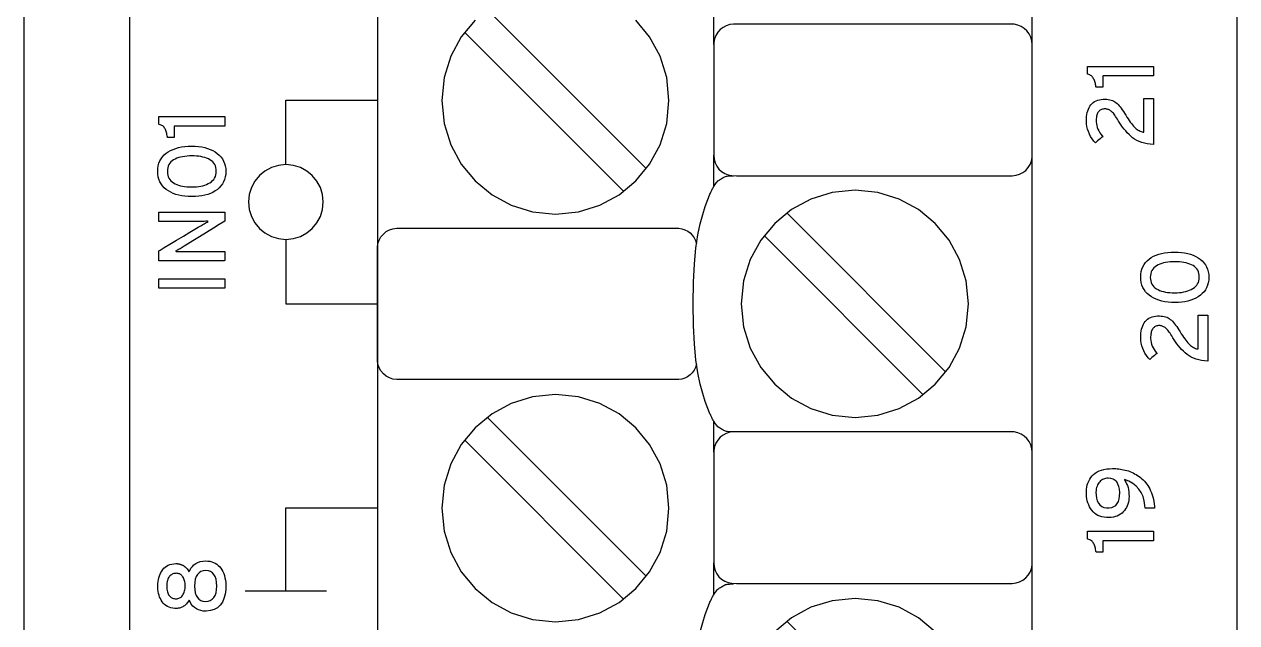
# Model space of a CAD drawing. Extents: x 1 to 47.7, y 0.2 to 33.3.
# Drawn here: x 31.778 to 33.563, y 9.066 to 9.947 of the extents above; entities that cross this region are included whole.
import ezdxf

# ---------------------------------------------------------------- set-up
doc = ezdxf.new("R2010")
doc.units = 0
doc.header["$MEASUREMENT"] = 0
doc.layers.add('4_0_____DWG', color=7, linetype='CONTINUOUS')

msp = doc.modelspace()

# ---------------------------------------------------------------- linework, layer by layer
at = {"layer": '4_0_____DWG'}
for points in [[(31.778, 7.7476), (31.778, 7.9361), (31.778, 8.1261), (31.778, 8.3175), (31.778, 8.5101), (31.778, 8.7039), (31.778, 8.8988), (31.778, 9.0946), (31.778, 9.2914), (31.778, 9.4889), (31.778, 9.6871), (31.778, 10.0852), (31.778, 10.4848), (31.778, 10.8852), (31.778, 11.2856), (31.778, 11.6853), (31.778, 12.0833)], [(31.9334, 7.6015), (31.9334, 8.123), (31.9334, 8.6445), (31.9334, 8.904), (31.9334, 9.1619), (31.9334, 9.4178), (31.9334, 9.6712), (31.9334, 9.9215), (31.9334, 10.0453), (31.9334, 10.1682), (31.9334, 10.2901), (31.9334, 10.4109), (31.9334, 10.5305), (31.9334, 10.6489), (31.9334, 10.7661), (31.9334, 10.8819), (31.9334, 10.9963), (31.9334, 11.1093), (31.9334, 11.2207), (31.9334, 11.3305), (31.9334, 11.4387), (31.9334, 11.5451), (31.9334, 11.6498), (31.9334, 11.7526)], [(33.5634, 11.7526), (33.5634, 11.6498), (33.5634, 11.5451), (33.5634, 11.4387), (33.5634, 11.3305), (33.5634, 11.2207), (33.5634, 11.1093), (33.5634, 10.9963), (33.5634, 10.8819), (33.5634, 10.7661), (33.5634, 10.6489), (33.5634, 10.5305), (33.5634, 10.4109), (33.5634, 10.2901), (33.5634, 10.1682), (33.5634, 10.0453), (33.5634, 9.9215), (33.5634, 9.6712), (33.5634, 9.4178), (33.5634, 9.1619), (33.5634, 8.904), (33.5634, 8.6445), (33.5634, 8.123), (33.5634, 7.6015)], [(33.2621, 9.0129), (33.2621, 9.1054), (33.2621, 9.2045), (33.2621, 9.3098), (33.2621, 9.421), (33.2621, 9.5374), (33.2621, 9.6588), (33.2621, 9.7846), (33.2621, 9.9145), (33.2621, 10.0479)], [(32.298, 10.0058), (32.298, 9.8666), (32.298, 9.7301), (32.298, 9.5967), (32.298, 9.4669), (32.298, 9.3411), (32.298, 9.2197), (32.298, 9.1032), (32.298, 8.9921)], [(32.694, 9.7343), (32.4597, 9.9685)], [(32.442, 9.953), (32.4215, 9.9282), (32.406, 9.8998), (32.3963, 9.8684), (32.3929, 9.8347), (32.3963, 9.8009), (32.406, 9.7695), (32.4215, 9.7411), (32.442, 9.7163), (32.4668, 9.6959), (32.4952, 9.6804), (32.5266, 9.6707), (32.5603, 9.6673), (32.594, 9.6707), (32.6254, 9.6804), (32.6538, 9.6959), (32.6785, 9.7163), (32.6989, 9.7411), (32.7143, 9.7695), (32.724, 9.8009), (32.7274, 9.8347), (32.724, 9.8684), (32.7143, 9.8998), (32.6989, 9.9282), (32.6785, 9.953)], [(32.7934, 9.9168), (32.7934, 9.9624)], [(32.6606, 9.7009), (32.4263, 9.9351)], [(32.1633, 9.7402), (32.1633, 9.8352), (32.298, 9.8352)], [(32.7934, 9.7084), (32.7934, 9.754)], [(32.8226, 9.3468), (32.8211, 9.3468), (32.8195, 9.3468), (32.8179, 9.3469), (32.8163, 9.347), (32.8148, 9.3471), (32.8133, 9.3472), (32.8119, 9.3475), (32.8107, 9.3478), (32.8096, 9.3482), (32.8083, 9.3488), (32.8071, 9.3495), (32.8058, 9.3502), (32.8045, 9.351), (32.8033, 9.3519), (32.802, 9.3527), (32.8007, 9.3535), (32.7995, 9.3543), (32.7983, 9.3556), (32.7973, 9.3569), (32.7963, 9.3581), (32.7953, 9.3594), (32.7945, 9.3607), (32.7937, 9.3619), (32.7929, 9.3631), (32.7922, 9.3643), (32.7915, 9.3656), (32.7909, 9.3667), (32.7904, 9.3678), (32.7898, 9.3689), (32.7893, 9.37), (32.7888, 9.3711), (32.7883, 9.3723), (32.7877, 9.3736), (32.7871, 9.3751), (32.7846, 9.3814), (32.7808, 9.3917), (32.777, 9.4035), (32.7733, 9.4173), (32.77, 9.4337), (32.7671, 9.4531), (32.7648, 9.4762), (32.7633, 9.5034), (32.7628, 9.5353), (32.7633, 9.5671), (32.7648, 9.5943), (32.7671, 9.6174), (32.77, 9.6369), (32.7733, 9.6532), (32.777, 9.667), (32.7808, 9.6788), (32.7846, 9.6891), (32.7871, 9.6954), (32.7877, 9.6969), (32.7883, 9.6983), (32.7888, 9.6995), (32.7893, 9.7006), (32.7898, 9.7016), (32.7904, 9.7027), (32.7909, 9.7038), (32.7915, 9.7049), (32.7922, 9.7062), (32.7929, 9.7074), (32.7937, 9.7086), (32.7945, 9.7099), (32.7953, 9.7111), (32.7963, 9.7124), (32.7973, 9.7137), (32.7983, 9.715), (32.7995, 9.7162), (32.8007, 9.717), (32.802, 9.7178), (32.8033, 9.7187), (32.8045, 9.7195), (32.8058, 9.7203), (32.8071, 9.7211), (32.8083, 9.7217), (32.8096, 9.7223), (32.8107, 9.7228), (32.8119, 9.7231), (32.8133, 9.7233), (32.8148, 9.7235), (32.8163, 9.7237), (32.8179, 9.7238), (32.8195, 9.7239), (32.8211, 9.7239), (32.8226, 9.7239)], [(33.135, 9.4349), (32.9007, 9.6692)], [(32.7679, 9.4462), (32.7664, 9.4418), (32.7643, 9.4377), (32.7616, 9.434), (32.7584, 9.4308), (32.7548, 9.4281), (32.7508, 9.426), (32.7464, 9.4246), (32.7418, 9.4239), (32.7343, 9.4238), (32.702, 9.4238), (32.648, 9.4238), (32.5803, 9.4238), (32.5073, 9.4238), (32.4373, 9.4238), (32.3785, 9.4238), (32.3391, 9.4238), (32.3264, 9.4238), (32.3208, 9.4245), (32.3156, 9.4262), (32.3109, 9.4289), (32.3068, 9.4323), (32.3033, 9.4365), (32.3006, 9.4412), (32.2988, 9.4465), (32.298, 9.4521), (32.298, 9.4571), (32.298, 9.4713), (32.298, 9.4936), (32.298, 9.5208), (32.298, 9.5496), (32.298, 9.5769), (32.298, 9.5992), (32.298, 9.6133), (32.298, 9.6183), (32.2988, 9.624), (32.3006, 9.6292), (32.3033, 9.634), (32.3068, 9.6381), (32.3109, 9.6416), (32.3156, 9.6442), (32.3208, 9.6459), (32.3264, 9.6466), (32.3391, 9.6466), (32.3785, 9.6466), (32.4373, 9.6466), (32.5073, 9.6466), (32.5803, 9.6466), (32.648, 9.6466), (32.702, 9.6466), (32.7343, 9.6466), (32.7418, 9.6466), (32.7464, 9.6458), (32.7508, 9.6444), (32.7549, 9.6423), (32.7585, 9.6396), (32.7617, 9.6363), (32.7644, 9.6326), (32.7665, 9.6285), (32.7679, 9.624)], [(32.1633, 9.6302), (32.1633, 9.5352), (32.298, 9.5352)], [(33.1016, 9.4015), (32.8673, 9.6358)], [(32.0733, 9.5582), (31.9761, 9.5582), (31.9761, 9.5723), (32.0733, 9.5723), (32.0733, 9.5582)], [(32.694, 9.1343), (32.4597, 9.3685)], [(32.7934, 9.3168), (32.7934, 9.3624)], [(32.6606, 9.1008), (32.4263, 9.3351)], [(32.1633, 9.1127), (32.1633, 9.2352), (32.298, 9.2352)], [(32.7934, 9.1084), (32.7934, 9.1539)], [(32.1033, 9.1127), (32.2233, 9.1127)], [(32.7733, 9.0525), (32.777, 9.0663), (32.7808, 9.0781), (32.7846, 9.0883), (32.7871, 9.0947), (32.7877, 9.0962), (32.7883, 9.0975), (32.7888, 9.0987), (32.7893, 9.0998), (32.7898, 9.1009), (32.7904, 9.1019), (32.7909, 9.103), (32.7915, 9.1042), (32.7922, 9.1054), (32.7929, 9.1067), (32.7937, 9.1079), (32.7945, 9.1091), (32.7953, 9.1104), (32.7963, 9.1116), (32.7973, 9.1129), (32.7983, 9.1142), (32.7995, 9.1154), (32.8007, 9.1162), (32.802, 9.1171), (32.8033, 9.1179), (32.8045, 9.1187), (32.8058, 9.1195), (32.8071, 9.1203), (32.8083, 9.121), (32.8096, 9.1216), (32.8107, 9.122), (32.8119, 9.1223), (32.8133, 9.1226), (32.8148, 9.1228), (32.8163, 9.1229), (32.8179, 9.1231), (32.8195, 9.1231), (32.8211, 9.1232), (32.8226, 9.1232)], [(33.1195, 9.0528), (33.0948, 9.0733), (33.0664, 9.0887), (33.035, 9.0984), (33.0013, 9.1018), (32.9676, 9.0984), (32.9362, 9.0887), (32.9078, 9.0733), (32.883, 9.0528)], [(33.135, 8.8342), (32.9007, 9.0684)]]:
    msp.add_lwpolyline(points, dxfattribs=at)
for points in [[(32.8226, 9.9468), (32.817, 9.9463), (32.8118, 9.9447), (32.8071, 9.9422), (32.8029, 9.9389), (32.7993, 9.935), (32.7965, 9.9303), (32.7945, 9.9252), (32.7935, 9.9197), (32.7934, 9.9152), (32.7934, 9.9034), (32.7934, 9.8828), (32.7934, 9.8567), (32.7934, 9.8282), (32.7934, 9.8005), (32.7934, 9.7768), (32.7934, 9.7602), (32.7934, 9.754), (32.7939, 9.7483), (32.7954, 9.7429), (32.7978, 9.738), (32.801, 9.7337), (32.8049, 9.7301), (32.8094, 9.7272), (32.8144, 9.7251), (32.8198, 9.7241), (32.8267, 9.7239), (32.8564, 9.7239), (32.9082, 9.7239), (32.974, 9.7239), (33.0458, 9.7239), (33.1156, 9.7239), (33.1754, 9.7239), (33.2172, 9.7239), (33.2329, 9.7239), (33.2384, 9.7245), (33.2436, 9.726), (33.2484, 9.7285), (33.2526, 9.7318), (33.2562, 9.7358), (33.259, 9.7404), (33.261, 9.7455), (33.262, 9.7511), (33.2621, 9.7556), (33.2621, 9.7674), (33.2621, 9.7879), (33.2621, 9.814), (33.2621, 9.8426), (33.2621, 9.8703), (33.2621, 9.894), (33.2621, 9.9106), (33.2621, 9.9168), (33.2616, 9.9225), (33.2601, 9.9278), (33.2577, 9.9327), (33.2545, 9.937), (33.2506, 9.9407), (33.2461, 9.9436), (33.2411, 9.9456), (33.2357, 9.9467), (33.2288, 9.9468), (33.1991, 9.9468), (33.1473, 9.9468), (33.0815, 9.9468), (33.0097, 9.9468), (32.9399, 9.9468), (32.8801, 9.9468), (32.8383, 9.9468)], [(33.4407, 9.8707), (33.4379, 9.8707), (33.4303, 9.8707), (33.4194, 9.8707), (33.4067, 9.8707), (33.3937, 9.8707), (33.3817, 9.8707), (33.3723, 9.8707), (33.3669, 9.8707), (33.3662, 9.8705), (33.3662, 9.8693), (33.3662, 9.8672), (33.3662, 9.8645), (33.3662, 9.8616), (33.3662, 9.8588), (33.3662, 9.8563), (33.3662, 9.8546), (33.3662, 9.854), (33.3658, 9.854), (33.3648, 9.854), (33.3633, 9.854), (33.3616, 9.854), (33.3599, 9.854), (33.3583, 9.854), (33.357, 9.854), (33.3563, 9.854), (33.3561, 9.8549), (33.3559, 9.8565), (33.3556, 9.8582), (33.3553, 9.8598), (33.3549, 9.8613), (33.3545, 9.8627), (33.3539, 9.8641), (33.3534, 9.8655), (33.3527, 9.8667), (33.352, 9.8679), (33.3512, 9.869), (33.3503, 9.87), (33.3493, 9.8708), (33.3482, 9.8716), (33.347, 9.8722), (33.3457, 9.8728), (33.3443, 9.8732), (33.3435, 9.8735), (33.3435, 9.8743), (33.3435, 9.8758), (33.3435, 9.8776), (33.3435, 9.8796), (33.3435, 9.8815), (33.3435, 9.8832), (33.3435, 9.8844), (33.3435, 9.8848), (33.3473, 9.8848), (33.3572, 9.8848), (33.3713, 9.8848), (33.3879, 9.8848), (33.4049, 9.8848), (33.4205, 9.8848), (33.4327, 9.8848), (33.4398, 9.8848), (33.4407, 9.8847), (33.4407, 9.8836), (33.4407, 9.8818), (33.4407, 9.8796), (33.4407, 9.8771), (33.4407, 9.8747), (33.4407, 9.8727), (33.4407, 9.8712)], [(33.4407, 9.77), (33.4361, 9.7704), (33.4316, 9.771), (33.4275, 9.7719), (33.4235, 9.773), (33.4198, 9.7743), (33.4163, 9.7759), (33.4131, 9.7777), (33.4101, 9.7798), (33.4074, 9.7821), (33.4048, 9.7845), (33.4023, 9.7871), (33.3999, 9.7897), (33.3975, 9.7924), (33.3953, 9.7953), (33.3932, 9.7982), (33.3912, 9.8013), (33.3892, 9.8044), (33.3876, 9.8071), (33.3864, 9.8092), (33.3851, 9.811), (33.384, 9.8128), (33.3828, 9.8143), (33.3817, 9.8157), (33.3807, 9.8169), (33.3796, 9.818), (33.3787, 9.8189), (33.3777, 9.8196), (33.3767, 9.8202), (33.3757, 9.8207), (33.3747, 9.8212), (33.3737, 9.8215), (33.3726, 9.8218), (33.3716, 9.822), (33.3705, 9.8221), (33.3694, 9.8222), (33.3681, 9.8222), (33.3668, 9.822), (33.3656, 9.8218), (33.3645, 9.8214), (33.3634, 9.8209), (33.3624, 9.8204), (33.3615, 9.8197), (33.3607, 9.8189), (33.3599, 9.818), (33.3591, 9.817), (33.3585, 9.8158), (33.3579, 9.8144), (33.3575, 9.8129), (33.3571, 9.8113), (33.3568, 9.8095), (33.3566, 9.8076), (33.3565, 9.8056), (33.3565, 9.8032), (33.3568, 9.8003), (33.3573, 9.7976), (33.358, 9.7949), (33.359, 9.7922), (33.3602, 9.7897), (33.3617, 9.7872), (33.3634, 9.7848), (33.3653, 9.7824), (33.3661, 9.7813), (33.3653, 9.7807), (33.3639, 9.7796), (33.3622, 9.7782), (33.3604, 9.7767), (33.3585, 9.7752), (33.3569, 9.7739), (33.3557, 9.7729), (33.3552, 9.7724), (33.353, 9.7749), (33.3504, 9.7782), (33.3483, 9.7816), (33.3464, 9.7851), (33.3449, 9.7888), (33.3436, 9.7925), (33.3428, 9.7964), (33.3422, 9.8004), (33.342, 9.8046), (33.3421, 9.8079), (33.3423, 9.811), (33.3427, 9.814), (33.3433, 9.8168), (33.3441, 9.8195), (33.345, 9.822), (33.346, 9.8243), (33.3473, 9.8264), (33.3487, 9.8284), (33.3503, 9.8302), (33.3522, 9.8317), (33.3542, 9.8331), (33.3564, 9.8342), (33.3587, 9.8351), (33.3612, 9.8358), (33.364, 9.8363), (33.3668, 9.8365), (33.3696, 9.8366), (33.372, 9.8364), (33.3743, 9.8361), (33.3764, 9.8357), (33.3784, 9.8352), (33.3804, 9.8344), (33.3822, 9.8336), (33.3839, 9.8326), (33.3855, 9.8315), (33.3871, 9.8301), (33.3886, 9.8286), (33.3902, 9.8269), (33.3917, 9.8251), (33.3933, 9.8231), (33.3949, 9.8209), (33.3966, 9.8185), (33.3982, 9.816), (33.3999, 9.8132), (33.4017, 9.8103), (33.4034, 9.8076), (33.4051, 9.8051), (33.4067, 9.8028), (33.4083, 9.8007), (33.4098, 9.7987), (33.4113, 9.797), (33.4127, 9.7955), (33.414, 9.7942), (33.4154, 9.7931), (33.4168, 9.792), (33.4182, 9.7911), (33.4196, 9.7902), (33.4211, 9.7895), (33.4226, 9.7888), (33.4241, 9.7883), (33.4256, 9.7879), (33.4266, 9.7879), (33.4266, 9.7908), (33.4266, 9.7964), (33.4266, 9.8038), (33.4266, 9.8121), (33.4266, 9.8205), (33.4266, 9.8281), (33.4266, 9.8339), (33.4266, 9.8372), (33.4268, 9.8375), (33.4278, 9.8375), (33.4295, 9.8375), (33.4317, 9.8375), (33.4341, 9.8375), (33.4364, 9.8375), (33.4385, 9.8375), (33.44, 9.8375), (33.4407, 9.8375), (33.4407, 9.836), (33.4407, 9.8303), (33.4407, 9.8215), (33.4407, 9.8108), (33.4407, 9.7993), (33.4407, 9.7883), (33.4407, 9.7789), (33.4407, 9.7724)], [(32.0733, 9.7969), (32.0704, 9.7969), (32.0629, 9.7969), (32.052, 9.7969), (32.0393, 9.7969), (32.0263, 9.7969), (32.0143, 9.7969), (32.0049, 9.7969), (31.9995, 9.7969), (31.9988, 9.7967), (31.9988, 9.7955), (31.9988, 9.7934), (31.9988, 9.7907), (31.9988, 9.7878), (31.9988, 9.785), (31.9988, 9.7825), (31.9988, 9.7808), (31.9988, 9.7802), (31.9984, 9.7802), (31.9974, 9.7802), (31.9959, 9.7802), (31.9942, 9.7802), (31.9924, 9.7802), (31.9908, 9.7802), (31.9896, 9.7802), (31.9888, 9.7802), (31.9887, 9.7811), (31.9885, 9.7828), (31.9882, 9.7844), (31.9879, 9.786), (31.9875, 9.7875), (31.987, 9.7889), (31.9865, 9.7903), (31.9859, 9.7917), (31.9853, 9.793), (31.9846, 9.7941), (31.9838, 9.7952), (31.9829, 9.7962), (31.9819, 9.7971), (31.9808, 9.7978), (31.9796, 9.7985), (31.9783, 9.799), (31.9769, 9.7994), (31.9761, 9.7997), (31.9761, 9.8005), (31.9761, 9.802), (31.9761, 9.8038), (31.9761, 9.8058), (31.9761, 9.8077), (31.9761, 9.8094), (31.9761, 9.8106), (31.9761, 9.811), (31.9798, 9.811), (31.9897, 9.811), (32.0039, 9.811), (32.0204, 9.811), (32.0374, 9.811), (32.053, 9.811), (32.0653, 9.811), (32.0723, 9.811), (32.0733, 9.8109), (32.0733, 9.8098), (32.0733, 9.8081), (32.0733, 9.8058), (32.0733, 9.8033), (32.0733, 9.8009), (32.0733, 9.7989), (32.0733, 9.7974)], [(32.0245, 9.7673), (32.0297, 9.7672), (32.0346, 9.7668), (32.0393, 9.7662), (32.0437, 9.7653), (32.0479, 9.7641), (32.0518, 9.7627), (32.0556, 9.761), (32.059, 9.759), (32.0623, 9.7568), (32.0651, 9.7543), (32.0677, 9.7516), (32.0698, 9.7486), (32.0715, 9.7454), (32.0729, 9.7419), (32.0739, 9.7382), (32.0746, 9.7343), (32.0749, 9.7301), (32.0746, 9.7259), (32.074, 9.722), (32.0729, 9.7183), (32.0716, 9.7149), (32.0698, 9.7117), (32.0677, 9.7088), (32.0652, 9.7061), (32.0624, 9.7036), (32.0592, 9.7014), (32.0558, 9.6994), (32.0521, 9.6978), (32.0482, 9.6963), (32.044, 9.6952), (32.0396, 9.6942), (32.0349, 9.6936), (32.03, 9.6932), (32.0248, 9.6931), (32.0196, 9.6932), (32.0147, 9.6936), (32.01, 9.6943), (32.0056, 9.6952), (32.0014, 9.6964), (31.9974, 9.6978), (31.9937, 9.6995), (31.9902, 9.7015), (31.987, 9.7038), (31.9841, 9.7062), (31.9816, 9.709), (31.9795, 9.7119), (31.9777, 9.7151), (31.9764, 9.7186), (31.9754, 9.7223), (31.9748, 9.7262), (31.9746, 9.7303), (31.9748, 9.7345), (31.9754, 9.7385), (31.9764, 9.7422), (31.9778, 9.7456), (31.9795, 9.7488), (31.9816, 9.7518), (31.9841, 9.7545), (31.9869, 9.7569), (31.9901, 9.7591), (31.9935, 9.761), (31.9972, 9.7627), (32.0011, 9.7641), (32.0053, 9.7653), (32.0098, 9.7662), (32.0144, 9.7668), (32.0194, 9.7672)], [(32.0248, 9.7531), (32.0212, 9.753), (32.0177, 9.7528), (32.0144, 9.7524), (32.0112, 9.7519), (32.0082, 9.7513), (32.0054, 9.7505), (32.0027, 9.7495), (32.0001, 9.7484), (31.9978, 9.7472), (31.9957, 9.7457), (31.9938, 9.7441), (31.9923, 9.7422), (31.991, 9.7402), (31.99, 9.7379), (31.9893, 9.7355), (31.9888, 9.7329), (31.9887, 9.7301), (31.9888, 9.7273), (31.9893, 9.7247), (31.99, 9.7223), (31.991, 9.7201), (31.9922, 9.7181), (31.9938, 9.7163), (31.9956, 9.7147), (31.9976, 9.7132), (32, 9.712), (32.0025, 9.7108), (32.0051, 9.7099), (32.008, 9.7091), (32.0109, 9.7084), (32.0141, 9.7079), (32.0174, 9.7076), (32.0209, 9.7074), (32.0245, 9.7073), (32.0281, 9.7074), (32.0316, 9.7076), (32.0349, 9.708), (32.038, 9.7085), (32.041, 9.7092), (32.0438, 9.7101), (32.0465, 9.7111), (32.049, 9.7122), (32.0514, 9.7135), (32.0535, 9.7149), (32.0554, 9.7166), (32.057, 9.7184), (32.0583, 9.7204), (32.0594, 9.7226), (32.0601, 9.725), (32.0606, 9.7276), (32.0608, 9.7303), (32.0606, 9.7331), (32.0601, 9.7358), (32.0594, 9.7382), (32.0584, 9.7404), (32.0571, 9.7424), (32.0555, 9.7443), (32.0536, 9.7459), (32.0515, 9.7473), (32.0491, 9.7486), (32.0466, 9.7496), (32.044, 9.7505), (32.0412, 9.7513), (32.0382, 9.752), (32.0351, 9.7525), (32.0318, 9.7528), (32.0284, 9.753)], [(32.2183, 9.6852), (32.2172, 9.6963), (32.214, 9.7066), (32.2089, 9.7159), (32.2022, 9.7241), (32.1941, 9.7308), (32.1847, 9.7359), (32.1744, 9.7391), (32.1633, 9.7402), (32.1522, 9.7391), (32.1419, 9.7359), (32.1325, 9.7308), (32.1244, 9.7241), (32.1177, 9.7159), (32.1126, 9.7066), (32.1094, 9.6963), (32.1083, 9.6852), (32.1094, 9.6741), (32.1126, 9.6638), (32.1177, 9.6545), (32.1244, 9.6463), (32.1325, 9.6396), (32.1419, 9.6345), (32.1522, 9.6313), (32.1633, 9.6302), (32.1744, 9.6313), (32.1847, 9.6345), (32.1941, 9.6396), (32.2022, 9.6463), (32.2089, 9.6545), (32.214, 9.6638), (32.2172, 9.6741)], [(33.0013, 9.3679), (33.035, 9.3713), (33.0664, 9.3811), (33.0948, 9.3965), (33.1195, 9.4169), (33.1399, 9.4417), (33.1553, 9.4702), (33.165, 9.5016), (33.1684, 9.5353), (33.165, 9.569), (33.1553, 9.6004), (33.1399, 9.6288), (33.1195, 9.6536), (33.0948, 9.674), (33.0664, 9.6895), (33.035, 9.6992), (33.0013, 9.7026), (32.9676, 9.6992), (32.9362, 9.6895), (32.9078, 9.674), (32.883, 9.6536), (32.8625, 9.6288), (32.847, 9.6004), (32.8373, 9.569), (32.8339, 9.5353), (32.8373, 9.5016), (32.847, 9.4702), (32.8625, 9.4417), (32.883, 9.4169), (32.9078, 9.3965), (32.9362, 9.3811), (32.9676, 9.3713)], [(32.0733, 9.6569), (32.0711, 9.6556), (32.0651, 9.6519), (32.0566, 9.6466), (32.0466, 9.6405), (32.0361, 9.634), (32.0264, 9.6281), (32.0185, 9.6232), (32.0135, 9.6201), (32.0119, 9.6191), (32.0104, 9.6182), (32.0089, 9.6173), (32.0075, 9.6165), (32.0061, 9.6157), (32.0047, 9.6149), (32.0034, 9.6141), (32.0021, 9.6134), (32.0009, 9.6127), (32.0017, 9.6124), (32.004, 9.6124), (32.0065, 9.6124), (32.0089, 9.6124), (32.0115, 9.6124), (32.0141, 9.6124), (32.0169, 9.6124), (32.0196, 9.6125), (32.0225, 9.6125), (32.0243, 9.6125), (32.0288, 9.6125), (32.0356, 9.6125), (32.0438, 9.6125), (32.0524, 9.6125), (32.0606, 9.6125), (32.0674, 9.6125), (32.0719, 9.6125), (32.0733, 9.6125), (32.0733, 9.6119), (32.0733, 9.6104), (32.0733, 9.6084), (32.0733, 9.6062), (32.0733, 9.6038), (32.0733, 9.6017), (32.0733, 9.6), (32.0733, 9.599), (32.0726, 9.5988), (32.0663, 9.5988), (32.0549, 9.5988), (32.04, 9.5988), (32.0235, 9.5988), (32.0071, 9.5988), (31.9927, 9.5988), (31.9818, 9.5988), (31.9764, 9.5988), (31.9761, 9.5991), (31.9761, 9.6003), (31.9761, 9.6021), (31.9761, 9.6044), (31.9761, 9.6069), (31.9761, 9.6093), (31.9761, 9.6113), (31.9761, 9.6127), (31.9761, 9.6132), (31.9783, 9.6145), (31.9841, 9.618), (31.9924, 9.623), (32.0021, 9.6289), (32.0123, 9.635), (32.0217, 9.6407), (32.0294, 9.6454), (32.0343, 9.6483), (32.036, 9.6493), (32.0378, 9.6503), (32.0395, 9.6513), (32.0412, 9.6523), (32.0428, 9.6532), (32.0444, 9.6541), (32.0458, 9.6549), (32.0473, 9.6557), (32.0486, 9.6565), (32.0479, 9.6568), (32.0455, 9.6568), (32.043, 9.6567), (32.0404, 9.6567), (32.0378, 9.6567), (32.0351, 9.6567), (32.0324, 9.6567), (32.0296, 9.6567), (32.0267, 9.6567), (32.0249, 9.6567), (32.0204, 9.6567), (32.0136, 9.6567), (32.0055, 9.6567), (31.9969, 9.6567), (31.9888, 9.6567), (31.982, 9.6567), (31.9775, 9.6567), (31.9761, 9.6567), (31.9761, 9.6573), (31.9761, 9.6587), (31.9761, 9.6607), (31.9761, 9.663), (31.9761, 9.6653), (31.9761, 9.6675), (31.9761, 9.6692), (31.9761, 9.6702), (31.9768, 9.6704), (31.9831, 9.6704), (31.9946, 9.6704), (32.0094, 9.6704), (32.0259, 9.6704), (32.0423, 9.6704), (32.0567, 9.6704), (32.0676, 9.6704), (32.073, 9.6704), (32.0733, 9.6701), (32.0733, 9.669), (32.0733, 9.6673), (32.0733, 9.6651), (32.0733, 9.6628), (32.0733, 9.6606), (32.0733, 9.6587), (32.0733, 9.6574)], [(33.472, 9.6116), (33.4772, 9.6114), (33.4821, 9.6111), (33.4867, 9.6104), (33.4912, 9.6095), (33.4954, 9.6083), (33.4993, 9.6069), (33.503, 9.6052), (33.5065, 9.6032), (33.5097, 9.601), (33.5126, 9.5986), (33.5151, 9.5958), (33.5173, 9.5929), (33.519, 9.5897), (33.5204, 9.5862), (33.5214, 9.5825), (33.5221, 9.5785), (33.5223, 9.5743), (33.5221, 9.5702), (33.5214, 9.5662), (33.5204, 9.5626), (33.5191, 9.5591), (33.5173, 9.556), (33.5152, 9.553), (33.5127, 9.5503), (33.5099, 9.5479), (33.5067, 9.5457), (33.5033, 9.5437), (33.4996, 9.542), (33.4957, 9.5406), (33.4915, 9.5394), (33.4871, 9.5385), (33.4824, 9.5378), (33.4775, 9.5375), (33.4723, 9.5373), (33.4671, 9.5375), (33.4622, 9.5379), (33.4575, 9.5385), (33.4531, 9.5394), (33.4489, 9.5406), (33.4449, 9.5421), (33.4412, 9.5438), (33.4377, 9.5458), (33.4345, 9.548), (33.4316, 9.5505), (33.4291, 9.5532), (33.427, 9.5562), (33.4252, 9.5594), (33.4239, 9.5628), (33.4229, 9.5665), (33.4223, 9.5704), (33.422, 9.5746), (33.4223, 9.5788), (33.4229, 9.5827), (33.4239, 9.5864), (33.4252, 9.5899), (33.427, 9.5931), (33.4291, 9.596), (33.4315, 9.5987), (33.4344, 9.6012), (33.4376, 9.6034), (33.441, 9.6053), (33.4447, 9.607), (33.4486, 9.6084), (33.4528, 9.6095), (33.4572, 9.6104), (33.4619, 9.6111), (33.4668, 9.6114)], [(33.4723, 9.5973), (33.4687, 9.5973), (33.4652, 9.5971), (33.4619, 9.5967), (33.4587, 9.5962), (33.4557, 9.5955), (33.4529, 9.5947), (33.4502, 9.5938), (33.4476, 9.5927), (33.4452, 9.5914), (33.4431, 9.59), (33.4413, 9.5883), (33.4398, 9.5865), (33.4385, 9.5844), (33.4375, 9.5822), (33.4368, 9.5797), (33.4363, 9.5771), (33.4361, 9.5743), (33.4363, 9.5715), (33.4367, 9.569), (33.4375, 9.5666), (33.4384, 9.5644), (33.4397, 9.5624), (33.4412, 9.5605), (33.443, 9.5589), (33.4451, 9.5575), (33.4475, 9.5562), (33.4499, 9.5551), (33.4526, 9.5541), (33.4554, 9.5533), (33.4584, 9.5527), (33.4616, 9.5521), (33.4649, 9.5518), (33.4684, 9.5516), (33.472, 9.5516), (33.4756, 9.5516), (33.4791, 9.5519), (33.4823, 9.5522), (33.4855, 9.5528), (33.4885, 9.5535), (33.4913, 9.5543), (33.4939, 9.5553), (33.4964, 9.5564), (33.4988, 9.5577), (33.501, 9.5592), (33.5029, 9.5608), (33.5045, 9.5627), (33.5058, 9.5647), (33.5069, 9.5669), (33.5076, 9.5693), (33.5081, 9.5718), (33.5082, 9.5746), (33.5081, 9.5774), (33.5076, 9.58), (33.5069, 9.5824), (33.5059, 9.5847), (33.5046, 9.5867), (33.503, 9.5885), (33.5011, 9.5901), (33.499, 9.5916), (33.4966, 9.5928), (33.4941, 9.5939), (33.4915, 9.5948), (33.4887, 9.5956), (33.4857, 9.5962), (33.4826, 9.5967), (33.4793, 9.5971), (33.4759, 9.5973)], [(33.5208, 9.451), (33.5161, 9.4514), (33.5117, 9.452), (33.5075, 9.4529), (33.5036, 9.454), (33.4999, 9.4554), (33.4964, 9.4569), (33.4932, 9.4588), (33.4902, 9.4608), (33.4874, 9.4631), (33.4848, 9.4655), (33.4823, 9.4681), (33.4799, 9.4707), (33.4776, 9.4734), (33.4754, 9.4763), (33.4733, 9.4792), (33.4712, 9.4823), (33.4693, 9.4854), (33.4677, 9.4882), (33.4664, 9.4902), (33.4652, 9.4921), (33.464, 9.4938), (33.4629, 9.4953), (33.4618, 9.4967), (33.4607, 9.4979), (33.4597, 9.499), (33.4587, 9.4999), (33.4578, 9.5006), (33.4568, 9.5012), (33.4558, 9.5017), (33.4548, 9.5022), (33.4537, 9.5025), (33.4527, 9.5028), (33.4516, 9.503), (33.4505, 9.5032), (33.4494, 9.5032), (33.4481, 9.5032), (33.4469, 9.503), (33.4457, 9.5028), (33.4445, 9.5024), (33.4435, 9.502), (33.4425, 9.5014), (33.4416, 9.5007), (33.4407, 9.4999), (33.4399, 9.499), (33.4392, 9.498), (33.4385, 9.4968), (33.438, 9.4954), (33.4375, 9.4939), (33.4372, 9.4923), (33.4369, 9.4906), (33.4367, 9.4886), (33.4366, 9.4866), (33.4366, 9.4842), (33.4368, 9.4813), (33.4373, 9.4786), (33.4381, 9.4759), (33.4391, 9.4732), (33.4403, 9.4707), (33.4417, 9.4682), (33.4434, 9.4658), (33.4453, 9.4634), (33.4461, 9.4623), (33.4453, 9.4617), (33.444, 9.4606), (33.4423, 9.4592), (33.4404, 9.4577), (33.4386, 9.4562), (33.437, 9.4549), (33.4358, 9.4539), (33.4352, 9.4534), (33.433, 9.4559), (33.4305, 9.4592), (33.4283, 9.4626), (33.4264, 9.4661), (33.4249, 9.4698), (33.4237, 9.4735), (33.4228, 9.4774), (33.4223, 9.4815), (33.422, 9.4856), (33.4221, 9.4889), (33.4224, 9.4921), (33.4228, 9.495), (33.4234, 9.4978), (33.4241, 9.5005), (33.425, 9.503), (33.4261, 9.5053), (33.4273, 9.5074), (33.4288, 9.5094), (33.4304, 9.5112), (33.4322, 9.5127), (33.4342, 9.5141), (33.4364, 9.5152), (33.4388, 9.5161), (33.4413, 9.5168), (33.444, 9.5173), (33.4469, 9.5175), (33.4497, 9.5176), (33.452, 9.5174), (33.4543, 9.5171), (33.4565, 9.5167), (33.4585, 9.5162), (33.4604, 9.5155), (33.4623, 9.5146), (33.464, 9.5136), (33.4656, 9.5125), (33.4671, 9.5111), (33.4686, 9.5096), (33.4702, 9.5079), (33.4718, 9.5061), (33.4734, 9.5041), (33.475, 9.5019), (33.4766, 9.4995), (33.4783, 9.497), (33.48, 9.4943), (33.4817, 9.4914), (33.4835, 9.4886), (33.4851, 9.4861), (33.4868, 9.4838), (33.4883, 9.4817), (33.4899, 9.4798), (33.4913, 9.478), (33.4927, 9.4765), (33.4941, 9.4752), (33.4954, 9.4741), (33.4968, 9.473), (33.4983, 9.4721), (33.4997, 9.4712), (33.5012, 9.4705), (33.5026, 9.4698), (33.5041, 9.4693), (33.5056, 9.4689), (33.5067, 9.4689), (33.5067, 9.4718), (33.5067, 9.4774), (33.5067, 9.4848), (33.5067, 9.4931), (33.5067, 9.5015), (33.5067, 9.5091), (33.5067, 9.5149), (33.5067, 9.5182), (33.5068, 9.5185), (33.5078, 9.5185), (33.5096, 9.5185), (33.5117, 9.5185), (33.5141, 9.5185), (33.5165, 9.5185), (33.5185, 9.5185), (33.52, 9.5185), (33.5208, 9.5185), (33.5208, 9.517), (33.5208, 9.5113), (33.5208, 9.5025), (33.5208, 9.4918), (33.5208, 9.4803), (33.5208, 9.4693), (33.5208, 9.4599), (33.5208, 9.4534)], [(32.5603, 9.0673), (32.594, 9.0707), (32.6254, 9.0804), (32.6538, 9.0959), (32.6785, 9.1163), (32.6989, 9.1411), (32.7143, 9.1695), (32.724, 9.2009), (32.7274, 9.2347), (32.724, 9.2684), (32.7143, 9.2998), (32.6989, 9.3282), (32.6785, 9.353), (32.6538, 9.3734), (32.6254, 9.3888), (32.594, 9.3986), (32.5603, 9.402), (32.5266, 9.3986), (32.4952, 9.3888), (32.4668, 9.3734), (32.442, 9.353), (32.4215, 9.3282), (32.406, 9.2998), (32.3963, 9.2684), (32.3929, 9.2347), (32.3963, 9.2009), (32.406, 9.1695), (32.4215, 9.1411), (32.442, 9.1163), (32.4668, 9.0959), (32.4952, 9.0804), (32.5266, 9.0707)], [(32.8226, 9.3468), (32.817, 9.3463), (32.8118, 9.3447), (32.8071, 9.3422), (32.8029, 9.3389), (32.7993, 9.3349), (32.7965, 9.3303), (32.7945, 9.3252), (32.7935, 9.3197), (32.7934, 9.3152), (32.7934, 9.3034), (32.7934, 9.2828), (32.7934, 9.2567), (32.7934, 9.2282), (32.7934, 9.2005), (32.7934, 9.1768), (32.7934, 9.1602), (32.7934, 9.1539), (32.7939, 9.1482), (32.7954, 9.1429), (32.7978, 9.138), (32.801, 9.1337), (32.8049, 9.1301), (32.8094, 9.1272), (32.8144, 9.1251), (32.8198, 9.1241), (32.8267, 9.1239), (32.8564, 9.1239), (32.9082, 9.1239), (32.974, 9.1239), (33.0458, 9.1239), (33.1156, 9.1239), (33.1754, 9.1239), (33.2172, 9.1239), (33.2329, 9.1239), (33.2384, 9.1245), (33.2436, 9.126), (33.2484, 9.1285), (33.2526, 9.1318), (33.2562, 9.1358), (33.259, 9.1404), (33.261, 9.1455), (33.262, 9.1511), (33.2621, 9.1556), (33.2621, 9.1674), (33.2621, 9.1879), (33.2621, 9.214), (33.2621, 9.2426), (33.2621, 9.2703), (33.2621, 9.294), (33.2621, 9.3106), (33.2621, 9.3168), (33.2616, 9.3225), (33.2601, 9.3278), (33.2577, 9.3327), (33.2545, 9.337), (33.2506, 9.3407), (33.2461, 9.3436), (33.2411, 9.3456), (33.2357, 9.3467), (33.2288, 9.3468), (33.1991, 9.3468), (33.1473, 9.3468), (33.0815, 9.3468), (33.0097, 9.3468), (32.9399, 9.3468), (32.8801, 9.3468), (32.8383, 9.3468)], [(33.3807, 9.2929), (33.383, 9.2929), (33.3852, 9.2928), (33.3875, 9.2926), (33.3898, 9.2924), (33.3921, 9.292), (33.3944, 9.2916), (33.3967, 9.2912), (33.3991, 9.2906), (33.4015, 9.29), (33.4039, 9.2893), (33.4062, 9.2884), (33.4085, 9.2874), (33.4108, 9.2864), (33.4131, 9.2852), (33.4153, 9.2839), (33.4175, 9.2826), (33.4196, 9.2811), (33.4217, 9.2796), (33.4238, 9.2779), (33.4257, 9.2761), (33.4275, 9.2742), (33.4292, 9.2722), (33.4309, 9.2701), (33.4325, 9.2678), (33.4339, 9.2654), (33.4353, 9.2629), (33.4366, 9.2602), (33.4378, 9.2573), (33.4389, 9.2544), (33.4398, 9.2513), (33.4406, 9.248), (33.4412, 9.2446), (33.4417, 9.2411), (33.4421, 9.2375), (33.4423, 9.2346), (33.4415, 9.2346), (33.44, 9.2346), (33.438, 9.2346), (33.4357, 9.2346), (33.4334, 9.2346), (33.4313, 9.2346), (33.4296, 9.2346), (33.4287, 9.2346), (33.4283, 9.2385), (33.4272, 9.2455), (33.4254, 9.2518), (33.4227, 9.2575), (33.4193, 9.2626), (33.4152, 9.267), (33.4102, 9.2709), (33.4045, 9.2741), (33.3981, 9.2767), (33.3985, 9.2753), (33.4, 9.273), (33.4013, 9.2705), (33.4024, 9.2679), (33.4033, 9.265), (33.404, 9.262), (33.4045, 9.2588), (33.4047, 9.2553), (33.4048, 9.2518), (33.4047, 9.2489), (33.4043, 9.2461), (33.4038, 9.2434), (33.4031, 9.2407), (33.4021, 9.2382), (33.401, 9.2358), (33.3997, 9.2335), (33.3982, 9.2313), (33.3964, 9.2291), (33.3945, 9.2272), (33.3924, 9.2256), (33.39, 9.2242), (33.3875, 9.223), (33.3847, 9.2221), (33.3817, 9.2214), (33.3785, 9.2209), (33.3751, 9.2207), (33.3716, 9.2208), (33.3681, 9.2212), (33.3649, 9.2219), (33.3619, 9.2228), (33.3591, 9.224), (33.3565, 9.2255), (33.3542, 9.2273), (33.352, 9.2293), (33.35, 9.2317), (33.3483, 9.2341), (33.3467, 9.2367), (33.3454, 9.2394), (33.3443, 9.2423), (33.3434, 9.2453), (33.3427, 9.2485), (33.3423, 9.2519), (33.342, 9.2553), (33.342, 9.2589), (33.3422, 9.2623), (33.3427, 9.2655), (33.3434, 9.2687), (33.3443, 9.2716), (33.3455, 9.2744), (33.3469, 9.2771), (33.3485, 9.2796), (33.3504, 9.282), (33.3526, 9.2842), (33.355, 9.2862), (33.3578, 9.2879), (33.3609, 9.2894), (33.3642, 9.2906), (33.3679, 9.2916), (33.3719, 9.2923), (33.3762, 9.2927)], [(33.3739, 9.2786), (33.3722, 9.2785), (33.3704, 9.2782), (33.3688, 9.2778), (33.3672, 9.2773), (33.3657, 9.2766), (33.3643, 9.2757), (33.3629, 9.2746), (33.3616, 9.2734), (33.3604, 9.2721), (33.3594, 9.2705), (33.3585, 9.2689), (33.3577, 9.267), (33.3571, 9.265), (33.3566, 9.2629), (33.3563, 9.2605), (33.3561, 9.258), (33.3562, 9.2539), (33.3569, 9.2493), (33.3581, 9.2453), (33.3598, 9.2419), (33.362, 9.2393), (33.3647, 9.2372), (33.3679, 9.2358), (33.3716, 9.2351), (33.3757, 9.235), (33.3794, 9.2356), (33.3826, 9.2369), (33.3853, 9.2387), (33.3875, 9.2412), (33.3892, 9.2443), (33.3903, 9.2481), (33.3909, 9.2524), (33.3911, 9.2574), (33.3907, 9.2623), (33.3899, 9.2665), (33.3885, 9.2701), (33.3866, 9.2731), (33.3842, 9.2754), (33.3813, 9.2771), (33.3779, 9.2781)], [(33.4407, 9.1866), (33.4379, 9.1866), (33.4303, 9.1866), (33.4194, 9.1866), (33.4067, 9.1866), (33.3937, 9.1866), (33.3817, 9.1866), (33.3723, 9.1866), (33.3669, 9.1866), (33.3662, 9.1864), (33.3662, 9.1852), (33.3662, 9.1831), (33.3662, 9.1804), (33.3662, 9.1775), (33.3662, 9.1747), (33.3662, 9.1722), (33.3662, 9.1705), (33.3662, 9.1699), (33.3658, 9.1699), (33.3648, 9.1699), (33.3633, 9.1699), (33.3616, 9.1699), (33.3599, 9.1699), (33.3583, 9.1699), (33.357, 9.1699), (33.3563, 9.1699), (33.3561, 9.1708), (33.3559, 9.1725), (33.3556, 9.1741), (33.3553, 9.1757), (33.3549, 9.1772), (33.3545, 9.1786), (33.3539, 9.18), (33.3534, 9.1814), (33.3527, 9.1826), (33.352, 9.1838), (33.3512, 9.1849), (33.3503, 9.1859), (33.3493, 9.1867), (33.3482, 9.1875), (33.347, 9.1881), (33.3457, 9.1887), (33.3443, 9.1891), (33.3435, 9.1894), (33.3435, 9.1902), (33.3435, 9.1917), (33.3435, 9.1935), (33.3435, 9.1955), (33.3435, 9.1974), (33.3435, 9.1991), (33.3435, 9.2003), (33.3435, 9.2007), (33.3473, 9.2007), (33.3572, 9.2007), (33.3713, 9.2007), (33.3879, 9.2007), (33.4049, 9.2007), (33.4205, 9.2007), (33.4327, 9.2007), (33.4398, 9.2007), (33.4407, 9.2006), (33.4407, 9.1995), (33.4407, 9.1978), (33.4407, 9.1955), (33.4407, 9.193), (33.4407, 9.1906), (33.4407, 9.1886), (33.4407, 9.1871)], [(32.045, 9.1569), (32.0482, 9.1568), (32.0512, 9.1564), (32.0541, 9.1557), (32.0568, 9.1548), (32.0593, 9.1536), (32.0616, 9.1521), (32.0637, 9.1504), (32.0657, 9.1485), (32.0674, 9.1463), (32.069, 9.1438), (32.0705, 9.1412), (32.0717, 9.1384), (32.0727, 9.1354), (32.0735, 9.1322), (32.0742, 9.1288), (32.0746, 9.1252), (32.0748, 9.1214), (32.0747, 9.1151), (32.0738, 9.1079), (32.0721, 9.1015), (32.0697, 9.0961), (32.0665, 9.0916), (32.0625, 9.0881), (32.0577, 9.0855), (32.0522, 9.0838), (32.0459, 9.0831), (32.0416, 9.0832), (32.0379, 9.0838), (32.0345, 9.0848), (32.0315, 9.0863), (32.0287, 9.0882), (32.0262, 9.0905), (32.024, 9.0933), (32.0222, 9.0966), (32.0207, 9.0994), (32.0199, 9.0979), (32.019, 9.0964), (32.0181, 9.0951), (32.0171, 9.0939), (32.016, 9.0928), (32.015, 9.0918), (32.0138, 9.091), (32.0126, 9.0902), (32.0114, 9.0896), (32.0102, 9.089), (32.009, 9.0884), (32.0079, 9.088), (32.0067, 9.0876), (32.0056, 9.0874), (32.0045, 9.0872), (32.0034, 9.087), (32.0023, 9.087), (31.9998, 9.0871), (31.9968, 9.0874), (31.9939, 9.088), (31.9913, 9.0889), (31.9889, 9.09), (31.9866, 9.0913), (31.9846, 9.0929), (31.9827, 9.0948), (31.9811, 9.0969), (31.9797, 9.0991), (31.9784, 9.1014), (31.9774, 9.1038), (31.9765, 9.1064), (31.9757, 9.109), (31.9752, 9.1119), (31.9748, 9.1148), (31.9746, 9.1178), (31.9746, 9.121), (31.9747, 9.1239), (31.975, 9.1268), (31.9755, 9.1296), (31.9761, 9.1322), (31.977, 9.1348), (31.9779, 9.1373), (31.9791, 9.1397), (31.9804, 9.142), (31.982, 9.1442), (31.9837, 9.1461), (31.9856, 9.1479), (31.9877, 9.1493), (31.99, 9.1505), (31.9925, 9.1515), (31.9953, 9.1522), (31.9982, 9.1527), (32.0013, 9.1529), (32.0022, 9.1529), (32.0027, 9.1529), (32.0032, 9.1529), (32.0037, 9.1528), (32.0042, 9.1528), (32.0048, 9.1527), (32.0053, 9.1526), (32.0059, 9.1525), (32.0065, 9.1524), (32.0071, 9.1522), (32.0077, 9.1521), (32.0083, 9.1519), (32.0089, 9.1516), (32.0095, 9.1514), (32.0102, 9.1511), (32.0108, 9.1509), (32.0114, 9.1506), (32.0124, 9.1501), (32.0136, 9.1493), (32.0148, 9.1484), (32.0159, 9.1474), (32.017, 9.1463), (32.018, 9.1451), (32.0189, 9.1437), (32.0198, 9.1423), (32.0206, 9.1407), (32.0218, 9.1428), (32.0235, 9.1461), (32.0256, 9.1489), (32.0279, 9.1513), (32.0307, 9.1532), (32.0337, 9.1548), (32.0371, 9.1559), (32.0409, 9.1566)], [(32.0454, 9.1427), (32.0415, 9.1424), (32.0382, 9.1413), (32.0354, 9.1396), (32.033, 9.1371), (32.0312, 9.1338), (32.0299, 9.1299), (32.0291, 9.1252), (32.0287, 9.1198), (32.029, 9.1145), (32.0298, 9.11), (32.0311, 9.1061), (32.0329, 9.1029), (32.0351, 9.1004), (32.0378, 9.0987), (32.041, 9.0976), (32.0447, 9.0972), (32.0486, 9.0977), (32.052, 9.0988), (32.0549, 9.1006), (32.0572, 9.1031), (32.0591, 9.1062), (32.0604, 9.1101), (32.0612, 9.1147), (32.0616, 9.12), (32.0612, 9.1253), (32.0604, 9.1299), (32.0591, 9.1338), (32.0573, 9.137), (32.0551, 9.1395), (32.0523, 9.1413), (32.0491, 9.1423)], [(32.0022, 9.1387), (32.0008, 9.1386), (31.9995, 9.1385), (31.9982, 9.1382), (31.997, 9.1378), (31.9959, 9.1372), (31.9947, 9.1366), (31.9937, 9.1358), (31.9926, 9.135), (31.9917, 9.134), (31.9908, 9.1328), (31.99, 9.1314), (31.9894, 9.1299), (31.9889, 9.1282), (31.9884, 9.1264), (31.9881, 9.1243), (31.9879, 9.1222), (31.9878, 9.1198), (31.9879, 9.1175), (31.9881, 9.1154), (31.9884, 9.1134), (31.9888, 9.1116), (31.9893, 9.11), (31.9899, 9.1085), (31.9906, 9.1071), (31.9914, 9.106), (31.9923, 9.105), (31.9933, 9.1041), (31.9943, 9.1033), (31.9954, 9.1026), (31.9965, 9.1021), (31.9977, 9.1017), (31.999, 9.1014), (32.0003, 9.1013), (32.0016, 9.1013), (32.003, 9.1013), (32.0043, 9.1015), (32.0056, 9.1019), (32.0067, 9.1024), (32.0079, 9.103), (32.0089, 9.1038), (32.0099, 9.1047), (32.0109, 9.1058), (32.0117, 9.107), (32.0125, 9.1083), (32.0132, 9.1096), (32.0137, 9.1111), (32.0142, 9.1127), (32.0146, 9.1144), (32.0148, 9.1162), (32.015, 9.1181), (32.015, 9.1201), (32.015, 9.1222), (32.0148, 9.1242), (32.0146, 9.126), (32.0142, 9.1277), (32.0137, 9.1293), (32.0131, 9.1308), (32.0124, 9.1322), (32.0116, 9.1334), (32.0107, 9.1345), (32.0099, 9.1355), (32.0089, 9.1363), (32.0079, 9.1371), (32.0069, 9.1377), (32.0058, 9.1381), (32.0046, 9.1384), (32.0034, 9.1386)]]:
    msp.add_lwpolyline(points, close=True, dxfattribs=at)

doc.saveas('drawing.dxf')
